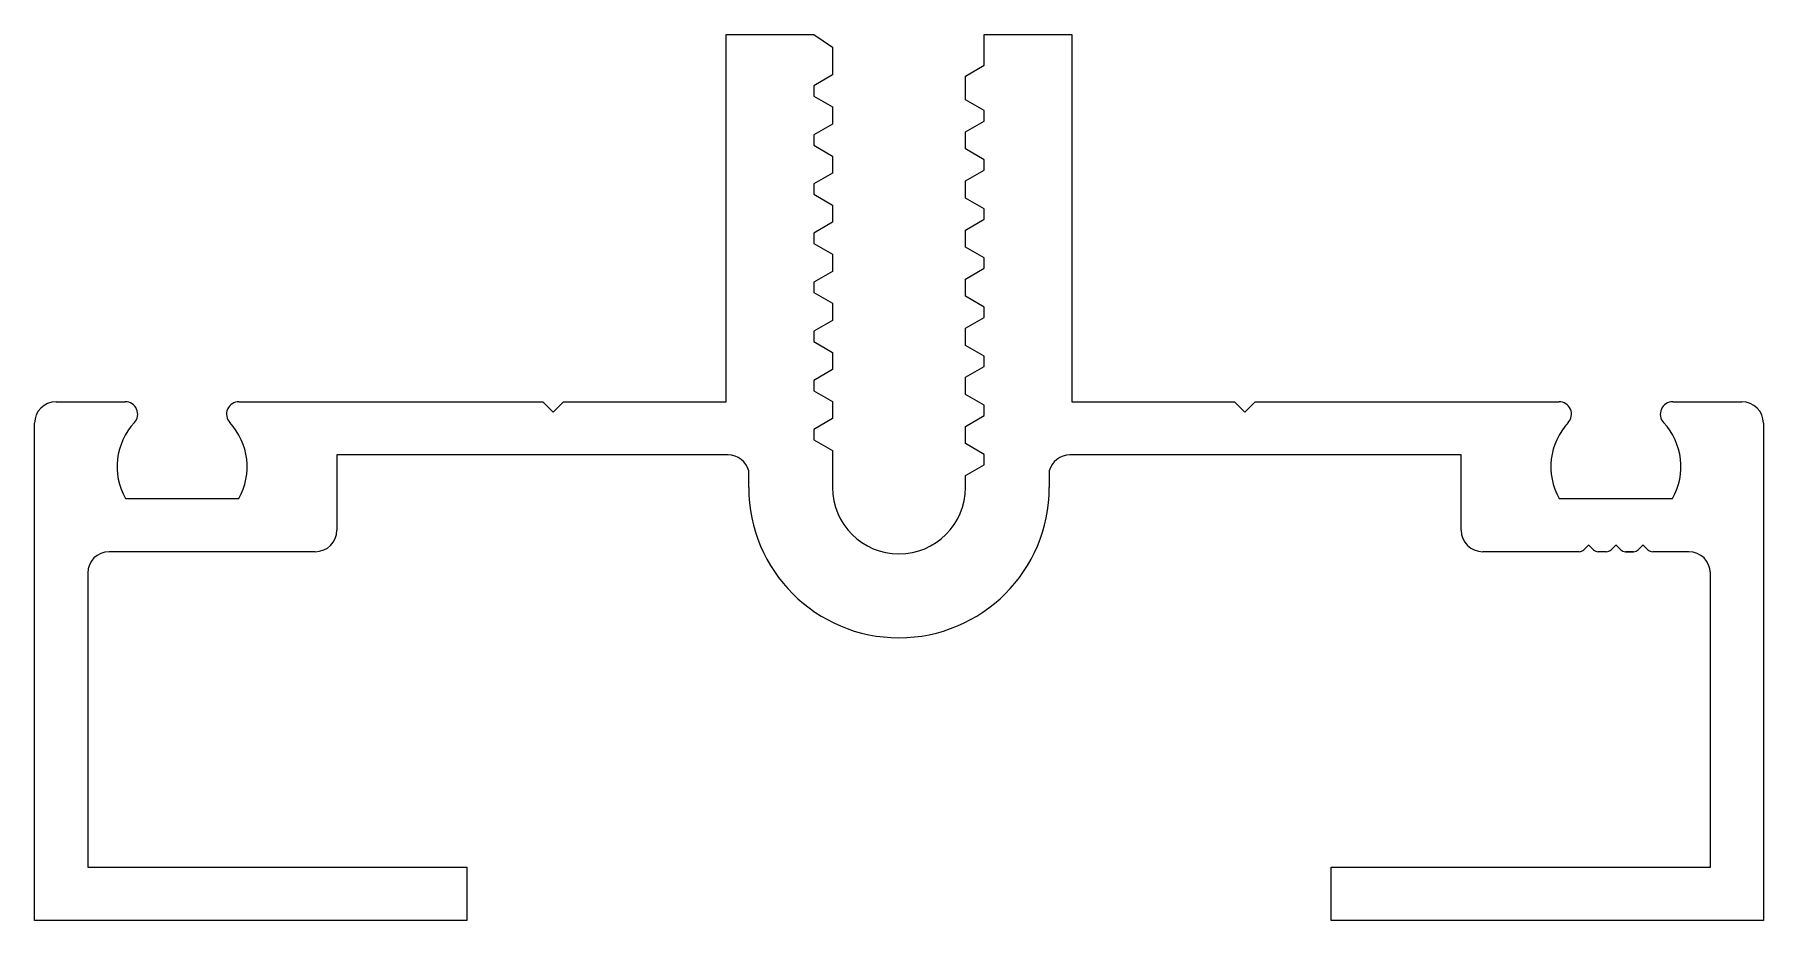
# Model space of a CAD drawing. Header units: inches. Extents: x -29.7 to 33.8, y 0.1 to 32.6.
import ezdxf

# ---------------------------------------------------------------- set-up
doc = ezdxf.new("R2010")
doc.units = ezdxf.units.IN
doc.header["$MEASUREMENT"] = 0

msp = doc.modelspace()

# ---------------------------------------------------------------- linework, layer by layer
at = {"color": 7}
for p, q in [((-4.29, 19.141), (-4.29, 32.628)), ((-4.29, 32.628), (-1.065, 32.628)), ((-1.065, 32.628), (-0.379, 32.171)), ((5.184, 31.5), (5.184, 32.628)), ((5.184, 32.628), (8.409, 32.628)), ((8.409, 32.628), (8.409, 19.141)), ((-0.379, 32.171), (-0.379, 31.145)), ((-0.379, 31.145), (-1.065, 30.749)), ((4.498, 31.104), (5.184, 31.5)), ((-1.065, 30.749), (-1.065, 30.368)), ((4.498, 30.23), (4.498, 31.104)), ((-1.065, 30.368), (-0.379, 29.972)), ((-0.379, 29.972), (-0.379, 29.341)), ((5.184, 29.834), (4.498, 30.23)), ((-0.379, 29.341), (-1.065, 28.945)), ((4.498, 29.057), (5.184, 29.453)), ((5.184, 29.453), (5.184, 29.834)), ((-1.065, 28.945), (-1.065, 28.564)), ((4.498, 28.427), (4.498, 29.057)), ((-1.065, 28.564), (-0.379, 28.168)), ((-0.379, 28.168), (-0.379, 27.538)), ((5.184, 28.031), (4.498, 28.427)), ((5.184, 27.65), (5.184, 28.031)), ((-0.379, 27.538), (-1.065, 27.142)), ((4.498, 27.254), (5.184, 27.65)), ((-1.065, 27.142), (-1.065, 26.761)), ((-1.065, 26.761), (-0.379, 26.365)), ((4.498, 26.623), (4.498, 27.254)), ((-0.379, 26.365), (-0.379, 25.734)), ((5.184, 26.227), (4.498, 26.623)), ((5.184, 25.846), (5.184, 26.227)), ((-0.379, 25.734), (-1.065, 25.338)), ((4.498, 25.45), (5.184, 25.846)), ((4.498, 24.82), (4.498, 25.45)), ((-1.065, 25.338), (-1.065, 24.957)), ((-1.065, 24.957), (-0.379, 24.562)), ((5.184, 24.424), (4.498, 24.82)), ((-0.379, 24.562), (-0.379, 23.931)), ((5.184, 24.043), (5.184, 24.424)), ((-0.379, 23.931), (-1.065, 23.535)), ((-1.065, 23.535), (-1.065, 23.154)), ((4.498, 23.647), (5.184, 24.043)), ((4.498, 23.017), (4.498, 23.647)), ((-1.065, 23.154), (-0.379, 22.758)), ((5.184, 22.621), (4.498, 23.017)), ((-0.379, 22.758), (-0.379, 22.128)), ((4.498, 21.844), (5.184, 22.24)), ((5.184, 22.24), (5.184, 22.621)), ((-0.379, 22.128), (-1.065, 21.732)), ((-1.065, 21.732), (-1.065, 21.351)), ((4.498, 21.213), (4.498, 21.844)), ((-1.065, 21.351), (-0.379, 20.955)), ((5.184, 20.817), (4.498, 21.213)), ((-0.379, 20.324), (-1.065, 19.928)), ((-0.379, 20.955), (-0.379, 20.324)), ((4.498, 20.04), (5.184, 20.436)), ((5.184, 20.436), (5.184, 20.817)), ((-1.065, 19.928), (-1.065, 19.547)), ((4.498, 19.41), (4.498, 20.04)), ((-28.903, 19.141), (-26.36, 19.141)), ((-22.182, 19.141), (-11.021, 19.141)), ((-11.021, 19.141), (-10.64, 18.76)), ((-10.64, 18.76), (-10.259, 19.141)), ((-10.259, 19.141), (-4.29, 19.141)), ((-1.065, 19.547), (-0.379, 19.151)), ((-0.379, 19.151), (-0.379, 18.521)), ((5.184, 19.014), (4.498, 19.41)), ((8.409, 19.141), (14.378, 19.141)), ((14.378, 19.141), (14.759, 18.76)), ((14.759, 18.76), (15.14, 19.141)), ((15.14, 19.141), (26.301, 19.141)), ((30.479, 19.141), (33.022, 19.141)), ((-0.379, 18.521), (-1.065, 18.125)), ((4.498, 18.237), (5.184, 18.633)), ((5.184, 18.633), (5.184, 19.014)), ((-29.69, 0.091), (-29.69, 18.354)), ((-1.065, 18.125), (-1.065, 17.744)), ((4.498, 17.606), (4.498, 18.237)), ((33.809, 18.354), (33.809, 0.091)), ((-4.221, 17.191), (-18.589, 17.191)), ((-18.589, 17.191), (-18.589, 14.425)), ((-1.065, 17.744), (-0.379, 17.348)), ((-0.379, 17.348), (-0.379, 15.991)), ((5.184, 17.21), (4.498, 17.606)), ((5.184, 16.83), (5.184, 17.21)), ((22.708, 17.191), (8.34, 17.191)), ((22.708, 14.425), (22.708, 17.191)), ((-3.459, 15.991), (-3.459, 16.602)), ((4.498, 16.434), (5.184, 16.83)), ((7.578, 16.602), (7.578, 15.991)), ((4.498, 15.991), (4.498, 16.434)), ((-26.353, 15.585), (-22.189, 15.585)), ((26.308, 15.585), (30.472, 15.585)), ((-19.379, 13.635), (-26.95, 13.635)), ((27.036, 13.635), (23.498, 13.635)), ((27.384, 13.879), (27.213, 13.708)), ((27.567, 13.708), (27.396, 13.879)), ((28.036, 13.635), (27.744, 13.635)), ((28.384, 13.879), (28.213, 13.708)), ((28.567, 13.708), (28.396, 13.879)), ((29.036, 13.635), (28.743, 13.635)), ((28.743, 13.635), (29.036, 13.635)), ((29.036, 13.635), (28.743, 13.635)), ((28.743, 13.635), (29.036, 13.635)), ((29.036, 13.635), (28.743, 13.635)), ((29.384, 13.879), (29.213, 13.708)), ((29.567, 13.708), (29.395, 13.879)), ((31.069, 13.635), (29.743, 13.635)), ((29.743, 13.635), (29.743, 13.635)), ((29.743, 13.635), (29.743, 13.635)), ((29.743, 13.635), (29.743, 13.635)), ((-27.74, 12.845), (-27.74, 2.041)), ((31.859, 2.041), (31.859, 12.845)), ((-27.74, 2.041), (-13.815, 2.041)), ((-13.815, 2.041), (-13.815, 0.091)), ((17.934, 0.091), (17.934, 2.041)), ((17.934, 2.041), (31.859, 2.041)), ((-13.815, 0.091), (-29.69, 0.091)), ((33.809, 0.091), (17.934, 0.091))]:
    msp.add_line(p, q, dxfattribs=at)
for centre, radius, start, end in [((-28.903, 18.354), 0.787, 90.00115, 180.00027), ((-26.36, 18.684), 0.457, 317.25411, 90.00115), ((-22.182, 18.684), 0.457, 90.00337, 222.74915), ((26.301, 18.684), 0.457, 317.25085, 89.99663), ((30.479, 18.684), 0.457, 89.99885, 222.74589), ((33.021, 18.354), 0.787, 359.99973, 89.99885), ((-24.271, 16.753), 2.388, 137.25411, 209.29964), ((-24.271, 16.753), 2.388, 330.70036, 42.74915), ((28.39, 16.753), 2.388, 137.25085, 209.29964), ((28.39, 16.753), 2.388, 330.70036, 42.74589), ((-4.221, 16.404), 0.787, 14.54901, 90.00249), ((8.34, 16.404), 0.787, 89.99751, 165.45099), ((2.059, 15.991), 5.518, 180, 0), ((2.059, 15.991), 2.438, 180, 0), ((-19.379, 14.425), 0.79, 270, 0), ((23.498, 14.425), 0.79, 180, 270), ((-26.95, 12.845), 0.79, 90, 180), ((27.036, 13.884), 0.25, 270, 315), ((27.39, 13.873), 0.008, 45, 135), ((27.744, 13.884), 0.25, 225, 270), ((28.036, 13.884), 0.25, 270, 315), ((28.39, 13.873), 0.008, 45, 135), ((28.743, 13.884), 0.25, 225, 270), ((29.036, 13.884), 0.25, 270, 315), ((29.39, 13.873), 0.008, 45, 135), ((29.743, 13.884), 0.25, 225, 270), ((31.069, 12.845), 0.79, 0, 90)]:
    msp.add_arc(centre, radius, start, end, dxfattribs=at)

doc.saveas('drawing.dxf')
